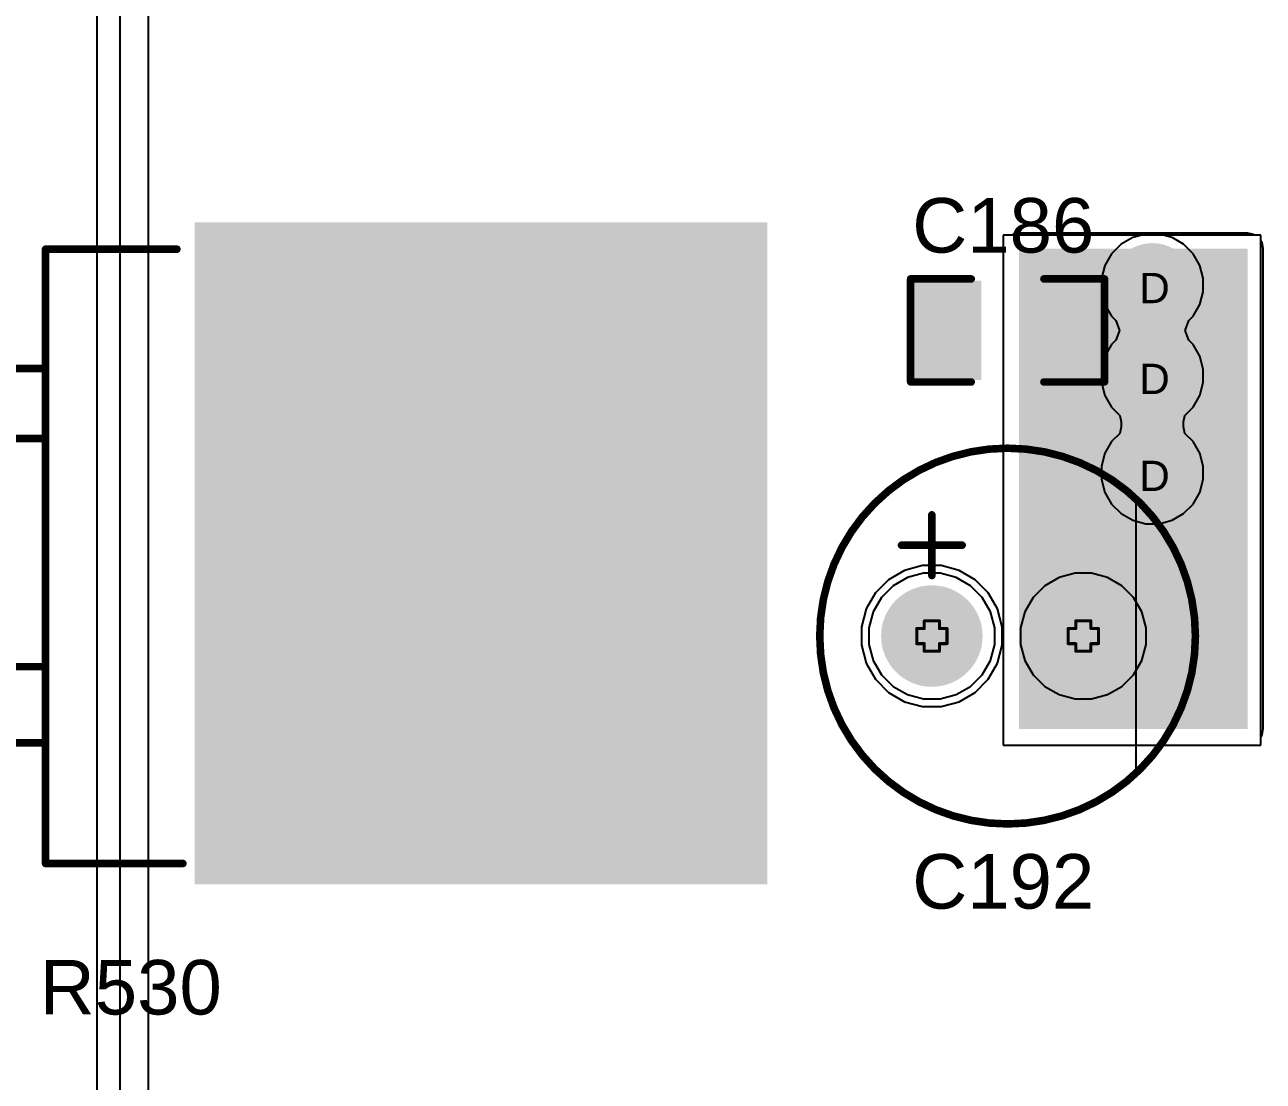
# Model space of a CAD drawing. Header units: inches. Extents: x 0 to 5379, y 0 to 5429.
# Drawn here: x 53.99 to 74.76, y 171.19 to 188.9 of the extents above; entities that cross this region are included whole.
import ezdxf

# ---------------------------------------------------------------- set-up
doc = ezdxf.new("R2010")
doc.units = ezdxf.units.IN
for name, color, linetype in [('Bottom Layer', 5, 'Continuous'), ('Bottom Solder', 6, 'Continuous'), ('Drill Drawing', 1, 'Continuous'), ('GND01', 16, 'Continuous'), ('GND02', 76, 'Continuous'), ('Multi-Layer', 9, 'Continuous'), ('Pad Holes', 156, 'Continuous'), ('PWR', 156, 'Continuous'), ('SIG 01', 90, 'Continuous'), ('Top Layer', 1, 'Continuous'), ('Top Overlay', 2, 'Continuous'), ('Top Paste', 8, 'Continuous'), ('Top Solder', 216, 'Continuous'), ('Via Holes', 16, 'Continuous')]:
    doc.layers.add(name, color=color, linetype=linetype)
doc.styles.add('Arial', font='', dxfattribs={"height": 0.2})
doc.styles.get('Arial').set_extended_font_data('Arial')

# ---------------------------------------------------------------- blocks, each defined once
blk = doc.blocks.new('C___0805_42')
at = {"layer": 'Top Layer'}
for points in [[(-1.524, 0.762), (-0.508, 0.762), (-0.508, -0.762), (-1.524, -0.762)], [(0.508, 0.762), (1.524, 0.762), (1.524, -0.762), (0.508, -0.762)]]:
    blk.add_hatch(color=1, dxfattribs=at).paths.add_polyline_path(points)
at = {"layer": 'Top Paste'}
for points in [[(-1.524, 0.762), (-0.508, 0.762), (-0.508, -0.762), (-1.524, -0.762)], [(0.508, 0.762), (1.524, 0.762), (1.524, -0.762), (0.508, -0.762)]]:
    blk.add_hatch(color=8, dxfattribs=at).paths.add_polyline_path(points)
at = {"layer": 'Top Solder'}
for points in [[(-1.594, 0.832), (-0.438, 0.832), (-0.438, -0.832), (-1.594, -0.832)], [(0.438, 0.832), (1.594, 0.832), (1.594, -0.832), (0.438, -0.832)]]:
    blk.add_hatch(color=216, dxfattribs=at).paths.add_polyline_path(points)
at = {"layer": 'Top Overlay'}
for points in [[(-1.626, 0.864, 0.127, 0.127, 0), (-1.626, -0.864, 0.127, 0.127, 0)], [(-0.61, 0.864, 0.127, 0.127, 0), (-1.626, 0.864, 0.127, 0.127, 0)], [(1.626, 0.864, 0.127, 0.127, 0), (0.61, 0.864, 0.127, 0.127, 0)], [(1.626, 0.864, 0.127, 0.127, 0), (1.626, -0.864, 0.127, 0.127, 0)], [(-0.61, -0.864, 0.127, 0.127, 0), (-1.626, -0.864, 0.127, 0.127, 0)], [(1.626, -0.864, 0.127, 0.127, 0), (0.61, -0.864, 0.127, 0.127, 0)]]:
    blk.add_lwpolyline(points, format="xyseb", dxfattribs=at)
for points in [[(-1.657, 0.864, 0.0635, 0.0635, 1), (-1.594, 0.864, 0.0635, 0.0635, 1)], [(-1.657, 0.864, 0.0635, 0.0635, 1), (-1.594, 0.864, 0.0635, 0.0635, 1)], [(-0.641, 0.864, 0.0635, 0.0635, 1), (-0.578, 0.864, 0.0635, 0.0635, 1)], [(0.578, 0.864, 0.0635, 0.0635, 1), (0.641, 0.864, 0.0635, 0.0635, 1)], [(1.594, 0.864, 0.0635, 0.0635, 1), (1.657, 0.864, 0.0635, 0.0635, 1)], [(1.594, 0.864, 0.0635, 0.0635, 1), (1.657, 0.864, 0.0635, 0.0635, 1)], [(-1.657, -0.864, 0.0635, 0.0635, 1), (-1.594, -0.864, 0.0635, 0.0635, 1)], [(-1.657, -0.864, 0.0635, 0.0635, 1), (-1.594, -0.864, 0.0635, 0.0635, 1)], [(-0.641, -0.864, 0.0635, 0.0635, 1), (-0.578, -0.864, 0.0635, 0.0635, 1)], [(0.578, -0.864, 0.0635, 0.0635, 1), (0.641, -0.864, 0.0635, 0.0635, 1)], [(1.594, -0.864, 0.0635, 0.0635, 1), (1.657, -0.864, 0.0635, 0.0635, 1)], [(1.594, -0.864, 0.0635, 0.0635, 1), (1.657, -0.864, 0.0635, 0.0635, 1)]]:
    blk.add_lwpolyline(points, format="xyseb", close=True, dxfattribs=at)
blk = doc.blocks.new('H2PAK_2_741')
at = {"layer": 'Top Layer'}
for points in [[(-5.5, 0.828), (-5.5, 10.328), (5.5, 10.328), (5.5, 0.828)], [(-3.34, -3.578), (-1.74, -3.578), (-1.74, -7.578), (-3.34, -7.578)], [(1.74, -3.578), (3.34, -3.578), (3.34, -7.578), (1.74, -7.578)]]:
    blk.add_hatch(color=1, dxfattribs=at).paths.add_polyline_path(points)
at = {"layer": 'Top Paste'}
for points in [[(-5.5, 0.828), (-5.5, 10.328), (5.5, 10.328), (5.5, 0.828)], [(-3.34, -3.578), (-1.74, -3.578), (-1.74, -7.578), (-3.34, -7.578)], [(1.74, -3.578), (3.34, -3.578), (3.34, -7.578), (1.74, -7.578)]]:
    blk.add_hatch(color=8, dxfattribs=at).paths.add_polyline_path(points)
at = {"layer": 'Top Solder'}
for points in [[(-5.551, 0.778), (-5.551, 10.379), (5.551, 10.379), (5.551, 0.778)], [(-3.391, -3.528), (-1.689, -3.528), (-1.689, -7.629), (-3.391, -7.629)], [(1.689, -3.528), (3.391, -3.528), (3.391, -7.629), (1.689, -7.629)]]:
    blk.add_hatch(color=216, dxfattribs=at).paths.add_polyline_path(points)
at = {"layer": 'Top Overlay'}
for points in [[(5.2, -1.725, 0.127, 0.127, 0), (5.2, 0.578, 0.127, 0.127, 0)], [(-5.1, -1.725, 0.127, 0.127, 0), (-5.1, 0.478, 0.127, 0.127, 0)], [(5.2, -1.725, 0.127, 0.127, 0), (-5.1, -1.725, 0.127, 0.127, 0)], [(-3.1, -3.225, 0.127, 0.127, 0), (-3.1, -1.725, 0.127, 0.127, 0)], [(-3.07, -1.725, 0.127, 0.127, 0), (-3.1, -1.725, 0.127, 0.127, 0)], [(-1.927, -3.225, 0.127, 0.127, 0), (-1.927, -1.725, 0.127, 0.127, 0)], [(1.9, -3.225, 0.127, 0.127, 0), (1.9, -1.725, 0.127, 0.127, 0)], [(1.959, -1.725, 0.127, 0.127, 0), (1.9, -1.725, 0.127, 0.127, 0)], [(3.178, -3.225, 0.127, 0.127, 0), (3.178, -1.725, 0.127, 0.127, 0)], [(-1.927, -3.225, 0.127, 0.127, 0), (-3.1, -3.225, 0.127, 0.127, 0)], [(3.178, -3.225, 0.127, 0.127, 0), (1.9, -3.225, 0.127, 0.127, 0)], [(-3.556, -5.493, 0.127, 0.127, 0), (-3.683, -5.366, 0.127, 0.127, 0)], [(-3.683, -5.62, 0.127, 0.127, 0), (-3.683, -5.366, 0.127, 0.127, 0)], [(-3.683, -5.62, 0.127, 0.127, 0), (-3.556, -5.493, 0.127, 0.127, 0)]]:
    blk.add_lwpolyline(points, format="xyseb", dxfattribs=at)
for points in [[(5.168, 0.578, 0.0635, 0.0635, 1), (5.232, 0.578, 0.0635, 0.0635, 1)], [(-5.132, 0.478, 0.0635, 0.0635, 1), (-5.068, 0.478, 0.0635, 0.0635, 1)], [(-5.132, -1.725, 0.0635, 0.0635, 1), (-5.068, -1.725, 0.0635, 0.0635, 1)], [(-5.132, -1.725, 0.0635, 0.0635, 1), (-5.068, -1.725, 0.0635, 0.0635, 1)], [(-3.132, -1.725, 0.0635, 0.0635, 1), (-3.068, -1.725, 0.0635, 0.0635, 1)], [(-3.132, -1.725, 0.0635, 0.0635, 1), (-3.068, -1.725, 0.0635, 0.0635, 1)], [(-3.102, -1.725, 0.0635, 0.0635, 1), (-3.039, -1.725, 0.0635, 0.0635, 1)], [(-1.959, -1.725, 0.0635, 0.0635, 1), (-1.896, -1.725, 0.0635, 0.0635, 1)], [(1.868, -1.725, 0.0635, 0.0635, 1), (1.932, -1.725, 0.0635, 0.0635, 1)], [(1.868, -1.725, 0.0635, 0.0635, 1), (1.932, -1.725, 0.0635, 0.0635, 1)], [(1.927, -1.725, 0.0635, 0.0635, 1), (1.99, -1.725, 0.0635, 0.0635, 1)], [(3.146, -1.725, 0.0635, 0.0635, 1), (3.21, -1.725, 0.0635, 0.0635, 1)], [(5.168, -1.725, 0.0635, 0.0635, 1), (5.232, -1.725, 0.0635, 0.0635, 1)], [(5.168, -1.725, 0.0635, 0.0635, 1), (5.232, -1.725, 0.0635, 0.0635, 1)], [(-3.132, -3.225, 0.0635, 0.0635, 1), (-3.068, -3.225, 0.0635, 0.0635, 1)], [(-3.132, -3.225, 0.0635, 0.0635, 1), (-3.068, -3.225, 0.0635, 0.0635, 1)], [(-1.959, -3.225, 0.0635, 0.0635, 1), (-1.896, -3.225, 0.0635, 0.0635, 1)], [(-1.959, -3.225, 0.0635, 0.0635, 1), (-1.896, -3.225, 0.0635, 0.0635, 1)], [(1.868, -3.225, 0.0635, 0.0635, 1), (1.932, -3.225, 0.0635, 0.0635, 1)], [(1.868, -3.225, 0.0635, 0.0635, 1), (1.932, -3.225, 0.0635, 0.0635, 1)], [(3.146, -3.225, 0.0635, 0.0635, 1), (3.21, -3.225, 0.0635, 0.0635, 1)], [(3.146, -3.225, 0.0635, 0.0635, 1), (3.21, -3.225, 0.0635, 0.0635, 1)], [(-3.714, -5.366, 0.0635, 0.0635, 1), (-3.651, -5.366, 0.0635, 0.0635, 1)], [(-3.714, -5.366, 0.0635, 0.0635, 1), (-3.651, -5.366, 0.0635, 0.0635, 1)], [(-3.714, -5.62, 0.0635, 0.0635, 1), (-3.651, -5.62, 0.0635, 0.0635, 1)], [(-3.714, -5.62, 0.0635, 0.0635, 1), (-3.651, -5.62, 0.0635, 0.0635, 1)], [(-3.587, -5.493, 0.0635, 0.0635, 1), (-3.524, -5.493, 0.0635, 0.0635, 1)], [(-3.587, -5.493, 0.0635, 0.0635, 1), (-3.524, -5.493, 0.0635, 0.0635, 1)]]:
    blk.add_lwpolyline(points, format="xyseb", close=True, dxfattribs=at)
blk = doc.blocks.new('SPE1VM221E12OL_937')
at = {"layer": 'Bottom Layer'}
h = blk.add_hatch(color=5, dxfattribs=at)
edge = h.paths.add_edge_path()
edge.add_arc((-1.27, 0), 0.8, 0, 360)
h = blk.add_hatch(color=5, dxfattribs=at)
edge = h.paths.add_edge_path()
edge.add_arc((1.27, 0), 0.8, 0, 360)
at = {"layer": 'Bottom Solder'}
h = blk.add_hatch(color=6, dxfattribs=at)
edge = h.paths.add_edge_path()
edge.add_arc((-1.27, 0), 0.851, 0, 360)
h = blk.add_hatch(color=6, dxfattribs=at)
edge = h.paths.add_edge_path()
edge.add_arc((1.27, 0), 0.851, 0, 360)
at = {"layer": 'GND01'}
h = blk.add_hatch(color=16, dxfattribs=at)
edge = h.paths.add_edge_path()
edge.add_arc((-1.27, 0), 0.8, 0, 360)
h = blk.add_hatch(color=16, dxfattribs=at)
edge = h.paths.add_edge_path()
edge.add_arc((1.27, 0), 0.8, 0, 360)
at = {"layer": 'GND02'}
h = blk.add_hatch(color=76, dxfattribs=at)
edge = h.paths.add_edge_path()
edge.add_arc((-1.27, 0), 0.8, 0, 360)
h = blk.add_hatch(color=76, dxfattribs=at)
edge = h.paths.add_edge_path()
edge.add_arc((1.27, 0), 0.8, 0, 360)
at = {"layer": 'Multi-Layer'}
h = blk.add_hatch(color=9, dxfattribs=at)
edge = h.paths.add_edge_path()
edge.add_arc((-1.27, 0), 0.8, 0, 360)
h = blk.add_hatch(color=9, dxfattribs=at)
edge = h.paths.add_edge_path()
edge.add_arc((1.27, 0), 0.8, 0, 360)
at = {"layer": 'Pad Holes'}
h = blk.add_hatch(color=7, dxfattribs=at)
edge = h.paths.add_edge_path()
edge.add_arc((-1.27, 0), 0.5, 0, 360)
h = blk.add_hatch(color=7, dxfattribs=at)
edge = h.paths.add_edge_path()
edge.add_arc((1.27, 0), 0.5, 0, 360)
at = {"layer": 'PWR'}
h = blk.add_hatch(color=156, dxfattribs=at)
edge = h.paths.add_edge_path()
edge.add_arc((-1.27, 0), 0.8, 0, 360)
h = blk.add_hatch(color=156, dxfattribs=at)
edge = h.paths.add_edge_path()
edge.add_arc((1.27, 0), 0.8, 0, 360)
at = {"layer": 'SIG 01'}
h = blk.add_hatch(color=90, dxfattribs=at)
edge = h.paths.add_edge_path()
edge.add_arc((-1.27, 0), 0.8, 0, 360)
h = blk.add_hatch(color=90, dxfattribs=at)
edge = h.paths.add_edge_path()
edge.add_arc((1.27, 0), 0.8, 0, 360)
at = {"layer": 'Top Layer'}
h = blk.add_hatch(color=1, dxfattribs=at)
edge = h.paths.add_edge_path()
edge.add_arc((-1.27, 0), 0.8, 0, 360)
h = blk.add_hatch(color=1, dxfattribs=at)
edge = h.paths.add_edge_path()
edge.add_arc((1.27, 0), 0.8, 0, 360)
at = {"layer": 'Top Solder'}
h = blk.add_hatch(color=216, dxfattribs=at)
edge = h.paths.add_edge_path()
edge.add_arc((-1.27, 0), 0.851, 0, 360)
h = blk.add_hatch(color=216, dxfattribs=at)
edge = h.paths.add_edge_path()
edge.add_arc((1.27, 0), 0.851, 0, 360)
at = {"layer": 'Top Overlay'}
for p, q in [((2.159, -2.286), (2.159, 2.286)), ((2.159, 2.286), (2.319, 2.142)), ((2.319, 2.142), (2.595, 1.812)), ((2.595, 1.812), (2.822, 1.447)), ((2.822, 1.447), (2.997, 1.054)), ((2.997, 1.054), (3.115, 0.641)), ((3.115, 0.641), (3.175, 0.215)), ((3.175, 0.215), (3.175, -0.215)), ((3.175, -0.215), (3.115, -0.641)), ((3.115, -0.641), (2.997, -1.054)), ((2.997, -1.054), (2.822, -1.447)), ((2.822, -1.447), (2.595, -1.812)), ((2.595, -1.812), (2.319, -2.142)), ((2.319, -2.142), (2.159, -2.286)), ((2.159, -2.286), (2.159, -2.286))]:
    blk.add_line(p, q, dxfattribs=at)
for points in [[(3.15, 0, 0.127, 0.127, 1), (-3.15, 0, 0.127, 0.127, 1)], [(-1.302, 2.032, 0.0635, 0.0635, 1), (-1.238, 2.032, 0.0635, 0.0635, 1)], [(-1.81, 1.524, 0.0635, 0.0635, 1), (-1.746, 1.524, 0.0635, 0.0635, 1)], [(-0.794, 1.524, 0.0635, 0.0635, 1), (-0.73, 1.524, 0.0635, 0.0635, 1)], [(-1.302, 1.016, 0.0635, 0.0635, 1), (-1.238, 1.016, 0.0635, 0.0635, 1)], [(-3.181, 0, 0.0635, 0.0635, 1), (-3.118, 0, 0.0635, 0.0635, 1)], [(3.118, 0, 0.0635, 0.0635, 1), (3.181, 0, 0.0635, 0.0635, 1)]]:
    blk.add_lwpolyline(points, format="xyseb", close=True, dxfattribs=at)
for points in [[(-1.27, 1.016, 0.127, 0.127, 0), (-1.27, 2.032, 0.127, 0.127, 0)], [(-1.778, 1.524, 0.127, 0.127, 0), (-0.762, 1.524, 0.127, 0.127, 0)]]:
    blk.add_lwpolyline(points, format="xyseb", dxfattribs=at)

msp = doc.modelspace()

# ---------------------------------------------------------------- hatches: boundary and pattern name
at = {"layer": 'Bottom Layer'}
h = msp.add_hatch(color=5, dxfattribs=at)
edge = h.paths.add_edge_path()
edge.add_arc((72.898, 184.542), 0.6, 0, 360)
h = msp.add_hatch(color=5, dxfattribs=at)
edge = h.paths.add_edge_path()
edge.add_arc((72.898, 183.018), 0.6, 0, 360)
h = msp.add_hatch(color=5, dxfattribs=at)
edge = h.paths.add_edge_path()
edge.add_arc((72.898, 181.392), 0.6, 0, 360)
at = {"layer": 'Bottom Solder'}
h = msp.add_hatch(color=6, dxfattribs=at)
edge = h.paths.add_edge_path()
edge.add_arc((72.898, 184.542), 0.702, 0, 360)
h = msp.add_hatch(color=6, dxfattribs=at)
edge = h.paths.add_edge_path()
edge.add_arc((72.898, 183.018), 0.702, 0, 360)
h = msp.add_hatch(color=6, dxfattribs=at)
edge = h.paths.add_edge_path()
edge.add_arc((72.898, 181.392), 0.702, 0, 360)
at = {"layer": 'GND01'}
h = msp.add_hatch(color=16, dxfattribs=at)
edge = h.paths.add_edge_path()
edge.add_arc((72.898, 184.542), 0.6, 0, 360)
h = msp.add_hatch(color=16, dxfattribs=at)
edge = h.paths.add_edge_path()
edge.add_arc((72.898, 183.018), 0.6, 0, 360)
h = msp.add_hatch(color=16, dxfattribs=at)
edge = h.paths.add_edge_path()
edge.add_arc((72.898, 181.392), 0.6, 0, 360)
at = {"layer": 'GND02'}
h = msp.add_hatch(color=76, dxfattribs=at)
edge = h.paths.add_edge_path()
edge.add_arc((72.898, 184.542), 0.6, 0, 360)
h = msp.add_hatch(color=76, dxfattribs=at)
edge = h.paths.add_edge_path()
edge.add_arc((72.898, 183.018), 0.6, 0, 360)
h = msp.add_hatch(color=76, dxfattribs=at)
edge = h.paths.add_edge_path()
edge.add_arc((72.898, 181.392), 0.6, 0, 360)
at = {"layer": 'PWR'}
h = msp.add_hatch(color=156, dxfattribs=at)
edge = h.paths.add_edge_path()
edge.add_arc((72.898, 184.542), 0.6, 0, 360)
h = msp.add_hatch(color=156, dxfattribs=at)
edge = h.paths.add_edge_path()
edge.add_arc((72.898, 183.018), 0.6, 0, 360)
h = msp.add_hatch(color=156, dxfattribs=at)
edge = h.paths.add_edge_path()
edge.add_arc((72.898, 181.392), 0.6, 0, 360)
at = {"layer": 'SIG 01'}
h = msp.add_hatch(color=90, dxfattribs=at)
edge = h.paths.add_edge_path()
edge.add_arc((72.898, 184.542), 0.6, 0, 360)
h = msp.add_hatch(color=90, dxfattribs=at)
edge = h.paths.add_edge_path()
edge.add_arc((72.898, 183.018), 0.6, 0, 360)
h = msp.add_hatch(color=90, dxfattribs=at)
edge = h.paths.add_edge_path()
edge.add_arc((72.898, 181.392), 0.6, 0, 360)
at = {"layer": 'Top Layer'}
msp.add_hatch(color=1, dxfattribs=at).paths.add_polyline_path([(70.663, 177.099), (74.498, 177.099), (74.498, 185.151), (70.663, 185.151)])
h = msp.add_hatch(color=1, dxfattribs=at)
edge = h.paths.add_edge_path()
edge.add_arc((72.898, 184.542), 0.6, 0, 360)
h = msp.add_hatch(color=1, dxfattribs=at)
edge = h.paths.add_edge_path()
edge.add_arc((72.898, 183.018), 0.6, 0, 360)
h = msp.add_hatch(color=1, dxfattribs=at)
edge = h.paths.add_edge_path()
edge.add_arc((72.898, 181.392), 0.6, 0, 360)
at = {"layer": 'Top Solder'}
h = msp.add_hatch(color=216, dxfattribs=at)
edge = h.paths.add_edge_path()
edge.add_arc((72.898, 184.542), 0.702, 0, 360)
h = msp.add_hatch(color=216, dxfattribs=at)
edge = h.paths.add_edge_path()
edge.add_arc((72.898, 183.018), 0.702, 0, 360)
h = msp.add_hatch(color=216, dxfattribs=at)
edge = h.paths.add_edge_path()
edge.add_arc((72.898, 181.392), 0.702, 0, 360)
at = {"layer": 'Via Holes'}
h = msp.add_hatch(color=7, dxfattribs=at)
edge = h.paths.add_edge_path()
edge.add_arc((72.898, 184.542), 0.35, 0, 360)
h = msp.add_hatch(color=7, dxfattribs=at)
edge = h.paths.add_edge_path()
edge.add_arc((72.898, 183.018), 0.35, 0, 360)
h = msp.add_hatch(color=7, dxfattribs=at)
edge = h.paths.add_edge_path()
edge.add_arc((72.898, 181.392), 0.35, 0, 360)

# ---------------------------------------------------------------- linework, layer by layer
at = {"layer": 'Bottom Layer'}
for p, q in [((69.061, 179.709), (68.793, 179.637)), ((69.339, 179.709), (69.061, 179.709)), ((69.607, 179.637), (69.339, 179.709)), ((68.553, 179.499), (68.357, 179.302)), ((68.793, 179.637), (68.553, 179.499)), ((69.847, 179.499), (69.607, 179.637)), ((70.044, 179.302), (69.847, 179.499)), ((68.357, 179.302), (68.218, 179.062)), ((70.182, 179.062), (70.044, 179.302)), ((68.218, 179.062), (68.146, 178.794)), ((70.254, 178.794), (70.182, 179.062)), ((68.146, 178.794), (68.146, 178.516)), ((70.254, 178.516), (70.254, 178.794)), ((68.146, 178.516), (68.218, 178.248)), ((70.182, 178.248), (70.254, 178.516)), ((68.218, 178.248), (68.357, 178.008)), ((70.044, 178.008), (70.182, 178.248)), ((68.357, 178.008), (68.553, 177.812)), ((69.847, 177.812), (70.044, 178.008)), ((68.553, 177.812), (68.793, 177.673)), ((69.607, 177.673), (69.847, 177.812)), ((68.793, 177.673), (69.061, 177.601)), ((69.061, 177.601), (69.339, 177.601)), ((69.339, 177.601), (69.607, 177.673))]:
    msp.add_line(p, q, dxfattribs=at)
at = {"layer": 'Drill Drawing'}
for points in [[(69.073, 178.782, 0.0508, 0.0508, 0), (69.073, 178.909, 0.0508, 0.0508, 0)], [(69.073, 178.909, 0.0508, 0.0508, 0), (69.327, 178.909, 0.0508, 0.0508, 0)], [(69.327, 178.782, 0.0508, 0.0508, 0), (69.327, 178.909, 0.0508, 0.0508, 0)], [(71.613, 178.782, 0.0508, 0.0508, 0), (71.613, 178.909, 0.0508, 0.0508, 0)], [(71.613, 178.909, 0.0508, 0.0508, 0), (71.867, 178.909, 0.0508, 0.0508, 0)], [(71.867, 178.782, 0.0508, 0.0508, 0), (71.867, 178.909, 0.0508, 0.0508, 0)], [(68.946, 178.528, 0.0508, 0.0508, 0), (68.946, 178.782, 0.0508, 0.0508, 0)], [(68.946, 178.782, 0.0508, 0.0508, 0), (69.073, 178.782, 0.0508, 0.0508, 0)], [(69.327, 178.782, 0.0508, 0.0508, 0), (69.454, 178.782, 0.0508, 0.0508, 0)], [(69.454, 178.528, 0.0508, 0.0508, 0), (69.454, 178.782, 0.0508, 0.0508, 0)], [(71.486, 178.528, 0.0508, 0.0508, 0), (71.486, 178.782, 0.0508, 0.0508, 0)], [(71.486, 178.782, 0.0508, 0.0508, 0), (71.613, 178.782, 0.0508, 0.0508, 0)], [(71.867, 178.782, 0.0508, 0.0508, 0), (71.994, 178.782, 0.0508, 0.0508, 0)], [(71.994, 178.528, 0.0508, 0.0508, 0), (71.994, 178.782, 0.0508, 0.0508, 0)], [(68.946, 178.528, 0.0508, 0.0508, 0), (69.073, 178.528, 0.0508, 0.0508, 0)], [(69.073, 178.401, 0.0508, 0.0508, 0), (69.073, 178.528, 0.0508, 0.0508, 0)], [(69.073, 178.401, 0.0508, 0.0508, 0), (69.327, 178.401, 0.0508, 0.0508, 0)], [(69.327, 178.528, 0.0508, 0.0508, 0), (69.454, 178.528, 0.0508, 0.0508, 0)], [(69.327, 178.401, 0.0508, 0.0508, 0), (69.327, 178.528, 0.0508, 0.0508, 0)], [(71.486, 178.528, 0.0508, 0.0508, 0), (71.613, 178.528, 0.0508, 0.0508, 0)], [(71.613, 178.401, 0.0508, 0.0508, 0), (71.613, 178.528, 0.0508, 0.0508, 0)], [(71.613, 178.401, 0.0508, 0.0508, 0), (71.867, 178.401, 0.0508, 0.0508, 0)], [(71.867, 178.528, 0.0508, 0.0508, 0), (71.994, 178.528, 0.0508, 0.0508, 0)], [(71.867, 178.401, 0.0508, 0.0508, 0), (71.867, 178.528, 0.0508, 0.0508, 0)]]:
    msp.add_lwpolyline(points, format="xyseb", dxfattribs=at)
for points in [[(69.061, 178.909, 0.0254, 0.0254, 1), (69.086, 178.909, 0.0254, 0.0254, 1)], [(69.061, 178.909, 0.0254, 0.0254, 1), (69.086, 178.909, 0.0254, 0.0254, 1)], [(69.315, 178.909, 0.0254, 0.0254, 1), (69.34, 178.909, 0.0254, 0.0254, 1)], [(69.315, 178.909, 0.0254, 0.0254, 1), (69.34, 178.909, 0.0254, 0.0254, 1)], [(71.601, 178.909, 0.0254, 0.0254, 1), (71.626, 178.909, 0.0254, 0.0254, 1)], [(71.601, 178.909, 0.0254, 0.0254, 1), (71.626, 178.909, 0.0254, 0.0254, 1)], [(71.855, 178.909, 0.0254, 0.0254, 1), (71.88, 178.909, 0.0254, 0.0254, 1)], [(71.855, 178.909, 0.0254, 0.0254, 1), (71.88, 178.909, 0.0254, 0.0254, 1)], [(68.934, 178.782, 0.0254, 0.0254, 1), (68.959, 178.782, 0.0254, 0.0254, 1)], [(68.934, 178.782, 0.0254, 0.0254, 1), (68.959, 178.782, 0.0254, 0.0254, 1)], [(69.061, 178.782, 0.0254, 0.0254, 1), (69.086, 178.782, 0.0254, 0.0254, 1)], [(69.061, 178.782, 0.0254, 0.0254, 1), (69.086, 178.782, 0.0254, 0.0254, 1)], [(69.315, 178.782, 0.0254, 0.0254, 1), (69.34, 178.782, 0.0254, 0.0254, 1)], [(69.315, 178.782, 0.0254, 0.0254, 1), (69.34, 178.782, 0.0254, 0.0254, 1)], [(69.442, 178.782, 0.0254, 0.0254, 1), (69.467, 178.782, 0.0254, 0.0254, 1)], [(69.442, 178.782, 0.0254, 0.0254, 1), (69.467, 178.782, 0.0254, 0.0254, 1)], [(71.474, 178.782, 0.0254, 0.0254, 1), (71.499, 178.782, 0.0254, 0.0254, 1)], [(71.474, 178.782, 0.0254, 0.0254, 1), (71.499, 178.782, 0.0254, 0.0254, 1)], [(71.601, 178.782, 0.0254, 0.0254, 1), (71.626, 178.782, 0.0254, 0.0254, 1)], [(71.601, 178.782, 0.0254, 0.0254, 1), (71.626, 178.782, 0.0254, 0.0254, 1)], [(71.855, 178.782, 0.0254, 0.0254, 1), (71.88, 178.782, 0.0254, 0.0254, 1)], [(71.855, 178.782, 0.0254, 0.0254, 1), (71.88, 178.782, 0.0254, 0.0254, 1)], [(71.982, 178.782, 0.0254, 0.0254, 1), (72.007, 178.782, 0.0254, 0.0254, 1)], [(71.982, 178.782, 0.0254, 0.0254, 1), (72.007, 178.782, 0.0254, 0.0254, 1)], [(68.934, 178.528, 0.0254, 0.0254, 1), (68.959, 178.528, 0.0254, 0.0254, 1)], [(68.934, 178.528, 0.0254, 0.0254, 1), (68.959, 178.528, 0.0254, 0.0254, 1)], [(69.061, 178.528, 0.0254, 0.0254, 1), (69.086, 178.528, 0.0254, 0.0254, 1)], [(69.061, 178.528, 0.0254, 0.0254, 1), (69.086, 178.528, 0.0254, 0.0254, 1)], [(69.061, 178.401, 0.0254, 0.0254, 1), (69.086, 178.401, 0.0254, 0.0254, 1)], [(69.061, 178.401, 0.0254, 0.0254, 1), (69.086, 178.401, 0.0254, 0.0254, 1)], [(69.315, 178.528, 0.0254, 0.0254, 1), (69.34, 178.528, 0.0254, 0.0254, 1)], [(69.315, 178.528, 0.0254, 0.0254, 1), (69.34, 178.528, 0.0254, 0.0254, 1)], [(69.315, 178.401, 0.0254, 0.0254, 1), (69.34, 178.401, 0.0254, 0.0254, 1)], [(69.315, 178.401, 0.0254, 0.0254, 1), (69.34, 178.401, 0.0254, 0.0254, 1)], [(69.442, 178.528, 0.0254, 0.0254, 1), (69.467, 178.528, 0.0254, 0.0254, 1)], [(69.442, 178.528, 0.0254, 0.0254, 1), (69.467, 178.528, 0.0254, 0.0254, 1)], [(71.474, 178.528, 0.0254, 0.0254, 1), (71.499, 178.528, 0.0254, 0.0254, 1)], [(71.474, 178.528, 0.0254, 0.0254, 1), (71.499, 178.528, 0.0254, 0.0254, 1)], [(71.601, 178.528, 0.0254, 0.0254, 1), (71.626, 178.528, 0.0254, 0.0254, 1)], [(71.601, 178.528, 0.0254, 0.0254, 1), (71.626, 178.528, 0.0254, 0.0254, 1)], [(71.601, 178.401, 0.0254, 0.0254, 1), (71.626, 178.401, 0.0254, 0.0254, 1)], [(71.601, 178.401, 0.0254, 0.0254, 1), (71.626, 178.401, 0.0254, 0.0254, 1)], [(71.855, 178.528, 0.0254, 0.0254, 1), (71.88, 178.528, 0.0254, 0.0254, 1)], [(71.855, 178.528, 0.0254, 0.0254, 1), (71.88, 178.528, 0.0254, 0.0254, 1)], [(71.855, 178.401, 0.0254, 0.0254, 1), (71.88, 178.401, 0.0254, 0.0254, 1)], [(71.855, 178.401, 0.0254, 0.0254, 1), (71.88, 178.401, 0.0254, 0.0254, 1)], [(71.982, 178.528, 0.0254, 0.0254, 1), (72.007, 178.528, 0.0254, 0.0254, 1)], [(71.982, 178.528, 0.0254, 0.0254, 1), (72.007, 178.528, 0.0254, 0.0254, 1)]]:
    msp.add_lwpolyline(points, format="xyseb", close=True, dxfattribs=at)
at = {"layer": 'GND01'}
for p, q in [((69.061, 179.709), (68.793, 179.637)), ((69.339, 179.709), (69.061, 179.709)), ((69.607, 179.637), (69.339, 179.709)), ((68.553, 179.499), (68.357, 179.302)), ((68.793, 179.637), (68.553, 179.499)), ((69.847, 179.499), (69.607, 179.637)), ((70.044, 179.302), (69.847, 179.499)), ((68.357, 179.302), (68.218, 179.062)), ((70.182, 179.062), (70.044, 179.302)), ((68.218, 179.062), (68.146, 178.794)), ((70.254, 178.794), (70.182, 179.062)), ((68.146, 178.794), (68.146, 178.516)), ((70.254, 178.516), (70.254, 178.794)), ((68.146, 178.516), (68.218, 178.248)), ((70.182, 178.248), (70.254, 178.516)), ((68.218, 178.248), (68.357, 178.008)), ((70.044, 178.008), (70.182, 178.248)), ((68.357, 178.008), (68.553, 177.812)), ((69.847, 177.812), (70.044, 178.008)), ((68.553, 177.812), (68.793, 177.673)), ((69.607, 177.673), (69.847, 177.812)), ((68.793, 177.673), (69.061, 177.601)), ((69.061, 177.601), (69.339, 177.601)), ((69.339, 177.601), (69.607, 177.673))]:
    msp.add_line(p, q, dxfattribs=at)
at = {"layer": 'GND02'}
for p, q in [((69.061, 179.709), (68.793, 179.637)), ((69.339, 179.709), (69.061, 179.709)), ((69.607, 179.637), (69.339, 179.709)), ((68.553, 179.499), (68.357, 179.302)), ((68.793, 179.637), (68.553, 179.499)), ((69.847, 179.499), (69.607, 179.637)), ((70.044, 179.302), (69.847, 179.499)), ((68.357, 179.302), (68.218, 179.062)), ((70.182, 179.062), (70.044, 179.302)), ((68.218, 179.062), (68.146, 178.794)), ((70.254, 178.794), (70.182, 179.062)), ((68.146, 178.794), (68.146, 178.516)), ((70.254, 178.516), (70.254, 178.794)), ((68.146, 178.516), (68.218, 178.248)), ((70.182, 178.248), (70.254, 178.516)), ((68.218, 178.248), (68.357, 178.008)), ((70.044, 178.008), (70.182, 178.248)), ((68.357, 178.008), (68.553, 177.812)), ((69.847, 177.812), (70.044, 178.008)), ((68.553, 177.812), (68.793, 177.673)), ((69.607, 177.673), (69.847, 177.812)), ((68.793, 177.673), (69.061, 177.601)), ((69.061, 177.601), (69.339, 177.601)), ((69.339, 177.601), (69.607, 177.673))]:
    msp.add_line(p, q, dxfattribs=at)
at = {"layer": 'PWR'}
for p, q in [((55.198, 194.103), (55.198, 136.299)), ((55.586, 161.08), (55.586, 193.715)), ((72.568, 185.337), (72.374, 185.225)), ((72.786, 185.396), (72.568, 185.337)), ((73.01, 185.396), (72.786, 185.396)), ((73.228, 185.337), (73.01, 185.396)), ((73.422, 185.225), (73.228, 185.337)), ((72.215, 185.066), (72.102, 184.871)), ((72.374, 185.225), (72.215, 185.066)), ((73.581, 185.066), (73.422, 185.225)), ((73.694, 184.871), (73.581, 185.066)), ((72.102, 184.871), (72.044, 184.654)), ((73.752, 184.654), (73.694, 184.871)), ((72.044, 184.654), (72.044, 184.429)), ((73.752, 184.429), (73.752, 184.654)), ((72.044, 184.429), (72.102, 184.212)), ((73.694, 184.212), (73.752, 184.429)), ((72.102, 184.212), (72.215, 184.017)), ((72.215, 184.017), (72.287, 183.944)), ((73.509, 183.944), (73.581, 184.017)), ((73.581, 184.017), (73.694, 184.212)), ((72.287, 183.944), (72.346, 183.78)), ((73.45, 183.78), (73.509, 183.944)), ((72.287, 183.615), (72.215, 183.542)), ((72.346, 183.78), (72.287, 183.615)), ((73.509, 183.615), (73.45, 183.78)), ((73.581, 183.542), (73.509, 183.615)), ((72.215, 183.542), (72.102, 183.347)), ((73.694, 183.347), (73.581, 183.542)), ((72.102, 183.347), (72.044, 183.13)), ((73.752, 183.13), (73.694, 183.347)), ((72.044, 183.13), (72.044, 182.905)), ((73.752, 182.905), (73.752, 183.13)), ((72.044, 182.905), (72.102, 182.688)), ((73.694, 182.688), (73.752, 182.905)), ((72.102, 182.688), (72.215, 182.493)), ((73.581, 182.493), (73.694, 182.688)), ((72.215, 182.493), (72.352, 182.356)), ((72.352, 182.356), (72.374, 182.245)), ((73.422, 182.245), (73.444, 182.356)), ((73.444, 182.356), (73.581, 182.493)), ((72.374, 182.165), (72.352, 182.054)), ((72.374, 182.245), (72.374, 182.165)), ((73.422, 182.165), (73.422, 182.245)), ((73.444, 182.054), (73.422, 182.165)), ((72.352, 182.054), (72.215, 181.916)), ((73.581, 181.916), (73.444, 182.054)), ((72.215, 181.916), (72.102, 181.722)), ((73.694, 181.722), (73.581, 181.916)), ((72.102, 181.722), (72.044, 181.504)), ((73.752, 181.504), (73.694, 181.722)), ((72.044, 181.504), (72.044, 181.28)), ((73.752, 181.28), (73.752, 181.504)), ((72.044, 181.28), (72.102, 181.062)), ((73.694, 181.062), (73.752, 181.28)), ((72.102, 181.062), (72.215, 180.868)), ((73.581, 180.868), (73.694, 181.062)), ((72.215, 180.868), (72.374, 180.709)), ((72.374, 180.709), (72.568, 180.596)), ((73.228, 180.596), (73.422, 180.709)), ((73.422, 180.709), (73.581, 180.868)), ((72.568, 180.596), (72.786, 180.538)), ((72.786, 180.538), (73.01, 180.538)), ((73.01, 180.538), (73.228, 180.596)), ((69.061, 179.709), (68.793, 179.637)), ((69.339, 179.709), (69.061, 179.709)), ((69.607, 179.637), (69.339, 179.709)), ((71.601, 179.709), (71.333, 179.637)), ((71.879, 179.709), (71.601, 179.709)), ((72.147, 179.637), (71.879, 179.709)), ((68.553, 179.499), (68.357, 179.302)), ((68.793, 179.637), (68.553, 179.499)), ((69.847, 179.499), (69.607, 179.637)), ((70.044, 179.302), (69.847, 179.499)), ((71.093, 179.499), (70.897, 179.302)), ((71.333, 179.637), (71.093, 179.499)), ((72.387, 179.499), (72.147, 179.637)), ((72.584, 179.302), (72.387, 179.499)), ((68.357, 179.302), (68.218, 179.062)), ((70.182, 179.062), (70.044, 179.302)), ((70.897, 179.302), (70.758, 179.062)), ((72.722, 179.062), (72.584, 179.302)), ((68.218, 179.062), (68.146, 178.794)), ((70.254, 178.794), (70.182, 179.062)), ((70.758, 179.062), (70.686, 178.794)), ((72.794, 178.794), (72.722, 179.062)), ((68.146, 178.794), (68.146, 178.516)), ((70.254, 178.516), (70.254, 178.794)), ((70.686, 178.794), (70.686, 178.516)), ((72.794, 178.516), (72.794, 178.794)), ((68.146, 178.516), (68.218, 178.248)), ((70.182, 178.248), (70.254, 178.516)), ((70.686, 178.516), (70.758, 178.248)), ((72.722, 178.248), (72.794, 178.516)), ((68.218, 178.248), (68.357, 178.008)), ((70.044, 178.008), (70.182, 178.248)), ((70.758, 178.248), (70.897, 178.008)), ((72.584, 178.008), (72.722, 178.248)), ((68.357, 178.008), (68.553, 177.812)), ((69.847, 177.812), (70.044, 178.008)), ((70.897, 178.008), (71.093, 177.812)), ((72.387, 177.812), (72.584, 178.008)), ((68.553, 177.812), (68.793, 177.673)), ((69.607, 177.673), (69.847, 177.812)), ((71.093, 177.812), (71.333, 177.673)), ((72.147, 177.673), (72.387, 177.812)), ((68.793, 177.673), (69.061, 177.601)), ((69.061, 177.601), (69.339, 177.601)), ((69.339, 177.601), (69.607, 177.673)), ((71.333, 177.673), (71.601, 177.601)), ((71.601, 177.601), (71.879, 177.601)), ((71.879, 177.601), (72.147, 177.673))]:
    msp.add_line(p, q, dxfattribs=at)
at = {"layer": 'SIG 01'}
for p, q in [((68.744, 179.756), (68.475, 179.6)), ((69.045, 179.836), (68.744, 179.756)), ((69.356, 179.836), (69.045, 179.836)), ((69.656, 179.756), (69.356, 179.836)), ((69.925, 179.6), (69.656, 179.756)), ((68.475, 179.6), (68.255, 179.38)), ((70.145, 179.38), (69.925, 179.6)), ((68.255, 179.38), (68.1, 179.111)), ((70.301, 179.111), (70.145, 179.38)), ((68.1, 179.111), (68.019, 178.811)), ((70.381, 178.811), (70.301, 179.111)), ((68.019, 178.811), (68.019, 178.5)), ((70.381, 178.5), (70.381, 178.811)), ((68.019, 178.5), (68.1, 178.199)), ((70.301, 178.199), (70.381, 178.5)), ((68.1, 178.199), (68.255, 177.93)), ((70.145, 177.93), (70.301, 178.199)), ((68.255, 177.93), (68.475, 177.71)), ((69.925, 177.71), (70.145, 177.93)), ((68.475, 177.71), (68.744, 177.555)), ((69.656, 177.555), (69.925, 177.71)), ((68.744, 177.555), (69.045, 177.474)), ((69.045, 177.474), (69.356, 177.474)), ((69.356, 177.474), (69.656, 177.555))]:
    msp.add_line(p, q, dxfattribs=at)
at = {"layer": 'Top Layer'}
for p, q in [((56.062, 156.089), (56.062, 199.462)), ((74.715, 185.376), (70.397, 185.376)), ((70.397, 185.376), (70.397, 176.825)), ((70.542, 185.376), (70.397, 185.376)), ((70.397, 185.376), (70.397, 176.825)), ((70.564, 185.39), (70.542, 185.376)), ((70.663, 185.41), (70.564, 185.39)), ((74.498, 185.41), (70.663, 185.41)), ((74.597, 185.39), (74.498, 185.41)), ((74.619, 185.376), (74.597, 185.39)), ((74.715, 185.376), (74.619, 185.376)), ((74.715, 176.825), (74.715, 185.376)), ((74.715, 185.284), (74.715, 185.376)), ((74.737, 185.25), (74.715, 185.284)), ((74.757, 185.151), (74.737, 185.25)), ((74.757, 177.099), (74.757, 185.151)), ((74.715, 176.967), (74.737, 177)), ((74.715, 176.825), (74.715, 176.967)), ((74.737, 177), (74.757, 177.099)), ((70.397, 176.825), (74.715, 176.825)), ((70.397, 176.825), (74.715, 176.825))]:
    msp.add_line(p, q, dxfattribs=at)

# ---------------------------------------------------------------- block references
for name, p, rotation in [('H2PAK_2_741', (56.062, 180.042), 270), ('C___0805_42', (70.47, 183.78), 180)]:
    msp.add_blockref(name, p, dxfattribs=dict(rotation=rotation))
msp.add_blockref('SPE1VM221E12OL_937', (70.47, 178.655))

# ---------------------------------------------------------------- texts
at = {"layer": 'Drill Drawing', "style": 'Arial'}
for p in [(72.678, 184.237), (72.678, 182.713), (72.678, 181.087)]:
    msp.add_text('D', height=0.508, dxfattribs=at).set_placement(p)
at = {"layer": 'Top Overlay', "style": 'Arial'}
for s, p in [('C186', (68.871, 185.085)), ('C192', (68.871, 174.085)), ('R530', (54.24, 172.31))]:
    msp.add_text(s, height=0.9144, dxfattribs=at).set_placement(p)

doc.saveas('drawing.dxf')
